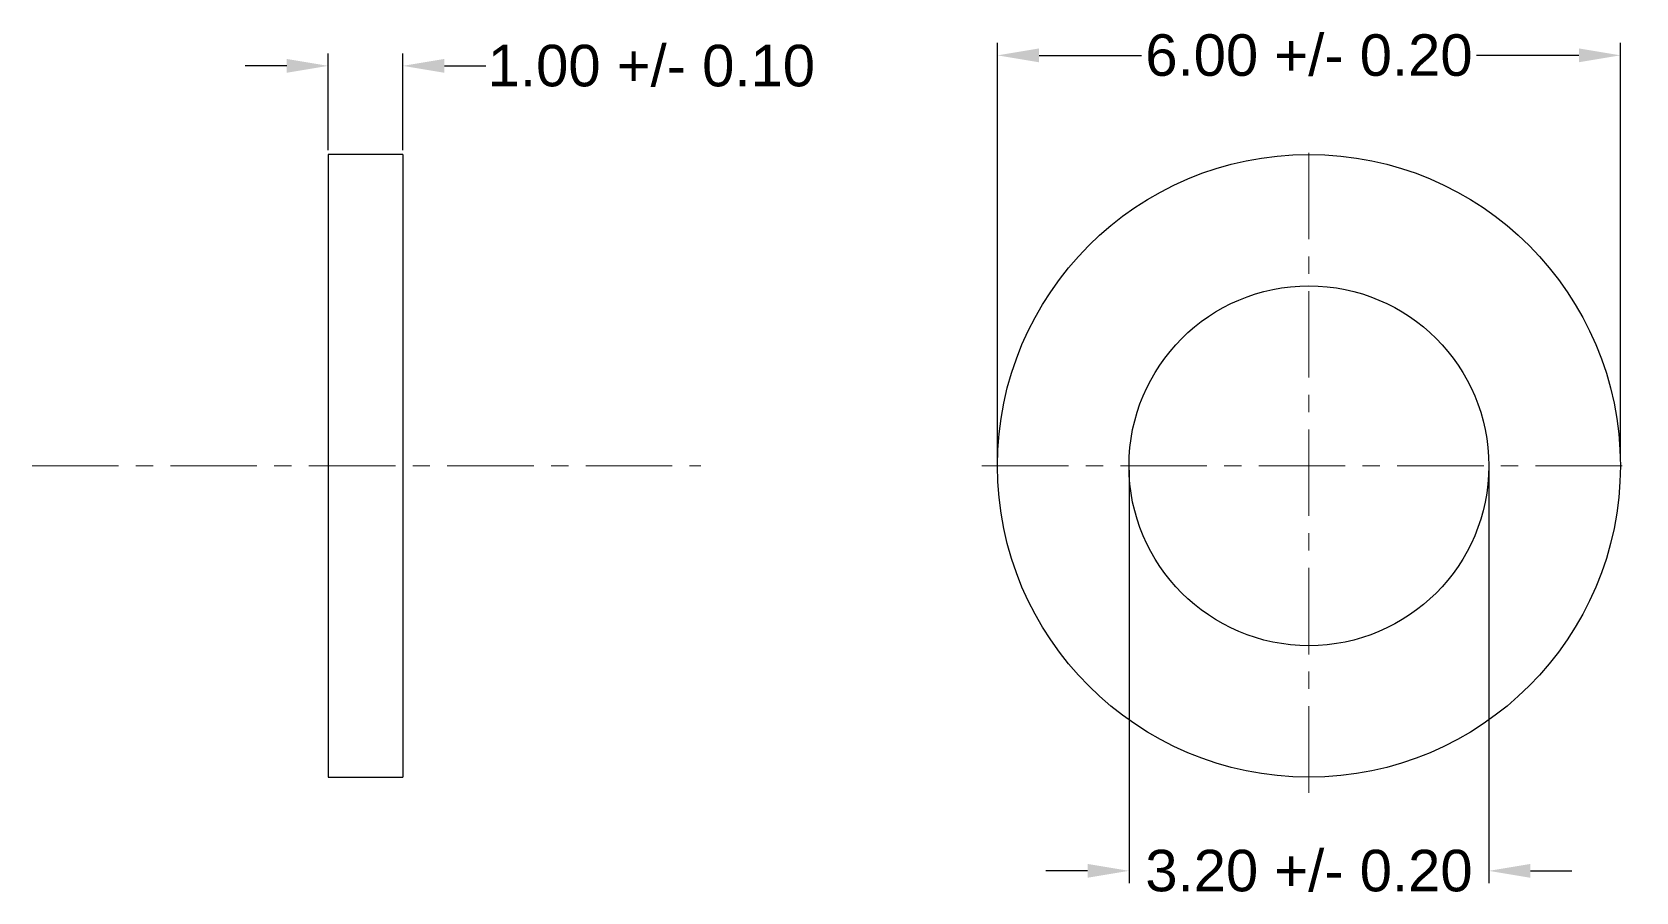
# Model space of a CAD drawing. Header units: inches. Extents: x -10 to 13.2, y 4.9 to 17.3.
import ezdxf

# ---------------------------------------------------------------- set-up
doc = ezdxf.new("R2010")
doc.units = ezdxf.units.IN
doc.header["$MEASUREMENT"] = 0
doc.linetypes.add('CENTER', pattern=[2, 1.25, -0.25, 0.25, -0.25])
doc.layers.add('AM_0', color=7, linetype='Continuous', lineweight=30)
doc.layers.add('AM_7', color=7, linetype='CENTER', lineweight=5)
doc.layers.add('dims', color=7, linetype='Continuous')
doc.styles.get("Standard").update_dxf_attribs({"font": 'arial.ttf', "height": 0.1})
doc.dimstyles.get("Standard").update_dxf_attribs({"dimtxt": 0.18, "dimasz": 0.18, "dimexe": 0.18, "dimexo": 0.0625, "dimgap": 0.09, "dimtad": 0, "dimtih": 1, "dimtoh": 1, "dimdec": 4, "dimzin": 0, "dimdsep": 46, "dimtxsty": 'Standard', "dimcen": 0.09, "dimadec": 0, "dimazin": 0, "dimtfac": 1, "dimtdec": 4, "dimtofl": 0, "dimtmove": 0, "dimatfit": 3, "dimfxl": 1, "dimtolj": 1, "dimtzin": 0, "dimarcsym": 0})

# ---------------------------------------------------------------- blocks, each defined once
blk = doc.blocks.new('*D6')
at = {"layer": 'Defpoints', "color": 0, "lineweight": -2, "transparency": 16777216}
for p in [(12.938, 16.982), (3.938, 11.05), (12.938, 11.05)]:
    blk.add_point(p, dxfattribs=at)
at = {"layer": 'dims', "color": 0, "lineweight": -2, "transparency": 16777216}
for p, q in [((3.938, 11.112), (3.938, 17.162)), ((12.938, 11.112), (12.938, 17.162)), ((4.538, 16.982), (6.019, 16.982)), ((12.338, 16.982), (10.857, 16.982))]:
    blk.add_line(p, q, dxfattribs=at)
for points in [[(4.538, 17.082), (4.538, 16.882), (3.938, 16.982)], [(12.338, 17.082), (12.338, 16.882), (12.938, 16.982)]]:
    blk.add_solid(points, dxfattribs=at)
at = {"layer": 'dims', "color": 0, "transparency": 16777216, "insert": (8.438, 16.982), "char_height": 0.1, "attachment_point": 5}
blk.add_mtext('\\A1;{\\H6x;6.00 +/- 0.20}', dxfattribs=at)
blk = doc.blocks.new('*D7')
at = {"layer": 'Defpoints', "color": 0, "lineweight": -2, "transparency": 16777216}
for p in [(5.838, 11.05), (11.038, 11.05), (11.038, 5.196)]:
    blk.add_point(p, dxfattribs=at)
at = {"layer": 'dims', "color": 0, "lineweight": -2, "transparency": 16777216}
for p, q in [((5.838, 10.987), (5.838, 5.016)), ((11.038, 10.987), (11.038, 5.016)), ((5.238, 5.196), (4.638, 5.196)), ((11.638, 5.196), (12.238, 5.196))]:
    blk.add_line(p, q, dxfattribs=at)
for points in [[(5.238, 5.296), (5.238, 5.096), (5.838, 5.196)], [(11.638, 5.296), (11.638, 5.096), (11.038, 5.196)]]:
    blk.add_solid(points, dxfattribs=at)
at = {"layer": 'dims', "color": 0, "transparency": 16777216, "insert": (8.438, 5.196), "char_height": 0.1, "attachment_point": 5}
blk.add_mtext('\\A1;{\\H6x;3.20 +/- 0.20}', dxfattribs=at)
blk = doc.blocks.new('*D8')
at = {"layer": 'Defpoints', "color": 0, "lineweight": -2, "transparency": 16777216}
for p in [(-4.654, 16.83), (-5.734, 15.55), (-4.654, 15.55)]:
    blk.add_point(p, dxfattribs=at)
at = {"layer": 'dims', "color": 0, "lineweight": -2, "transparency": 16777216}
for p, q in [((-5.734, 15.612), (-5.734, 17.01)), ((-4.654, 15.612), (-4.654, 17.01)), ((-6.334, 16.83), (-6.934, 16.83)), ((-4.054, 16.83), (-3.454, 16.83))]:
    blk.add_line(p, q, dxfattribs=at)
for points in [[(-6.334, 16.93), (-6.334, 16.73), (-5.734, 16.83)], [(-4.054, 16.93), (-4.054, 16.73), (-4.654, 16.83)]]:
    blk.add_solid(points, dxfattribs=at)
at = {"layer": 'dims', "color": 0, "transparency": 16777216, "insert": (-1.064, 16.83), "char_height": 0.1, "attachment_point": 5}
blk.add_mtext('\\A1;{\\H6x;1.00 +/- 0.10}', dxfattribs=at)

msp = doc.modelspace()

# ---------------------------------------------------------------- linework, layer by layer
at = {"layer": 'AM_0', "linetype": 'Continuous'}
for p, q in [((-4.65362, 15.5499), (-5.73362, 15.5499)), ((-5.73362, 15.5499), (-5.73362, 6.5499)), ((-4.65362, 15.5499), (-4.65362, 6.5499)), ((-5.73362, 6.5499), (-4.65362, 6.5499))]:
    msp.add_line(p, q, dxfattribs=at)
for radius in [4.5, 2.6]:
    msp.add_circle((8.43772, 11.0499), radius, dxfattribs=at)
at = {"layer": 'AM_7', "linetype": 'CENTER'}
for p, q in [((8.43772, 6.3249), (8.43772, 15.7749)), ((-10.013, 11.0499), (-0.3509, 11.0499)), ((3.71272, 11.0499), (13.16272, 11.0499))]:
    msp.add_line(p, q, dxfattribs=at)

# ---------------------------------------------------------------- dimensions: what is measured, and where the dimension line sits
at = {"layer": 'dims'}
for base, p1, p2, text, picture, middle in [((-4.65362, 16.83006), (-5.73362, 15.5499), (-4.65362, 15.5499), '{\\H6x;1.00 +/- 0.10}', '*D8', (-1.0643, 16.83006)), ((12.93772, 16.98215), (3.93772, 11.0499), (12.93772, 11.0499), '{\\H6x;6.00 +/- 0.20}', '*D6', (8.43772, 16.98215)), ((11.03772, 5.19572), (5.83772, 11.0499), (11.03772, 11.0499), '{\\H6x;3.20 +/- 0.20}', '*D7', (8.43772, 5.19572))]:
    dim = msp.add_linear_dim(base=base, p1=p1, p2=p2, text=text, dimstyle='Standard', override={"dimasz": 0.6}, dxfattribs=at)
    dim.commit()
    dim.dimension.update_dxf_attribs({"geometry": picture, "text_midpoint": middle})

doc.saveas('drawing.dxf')
